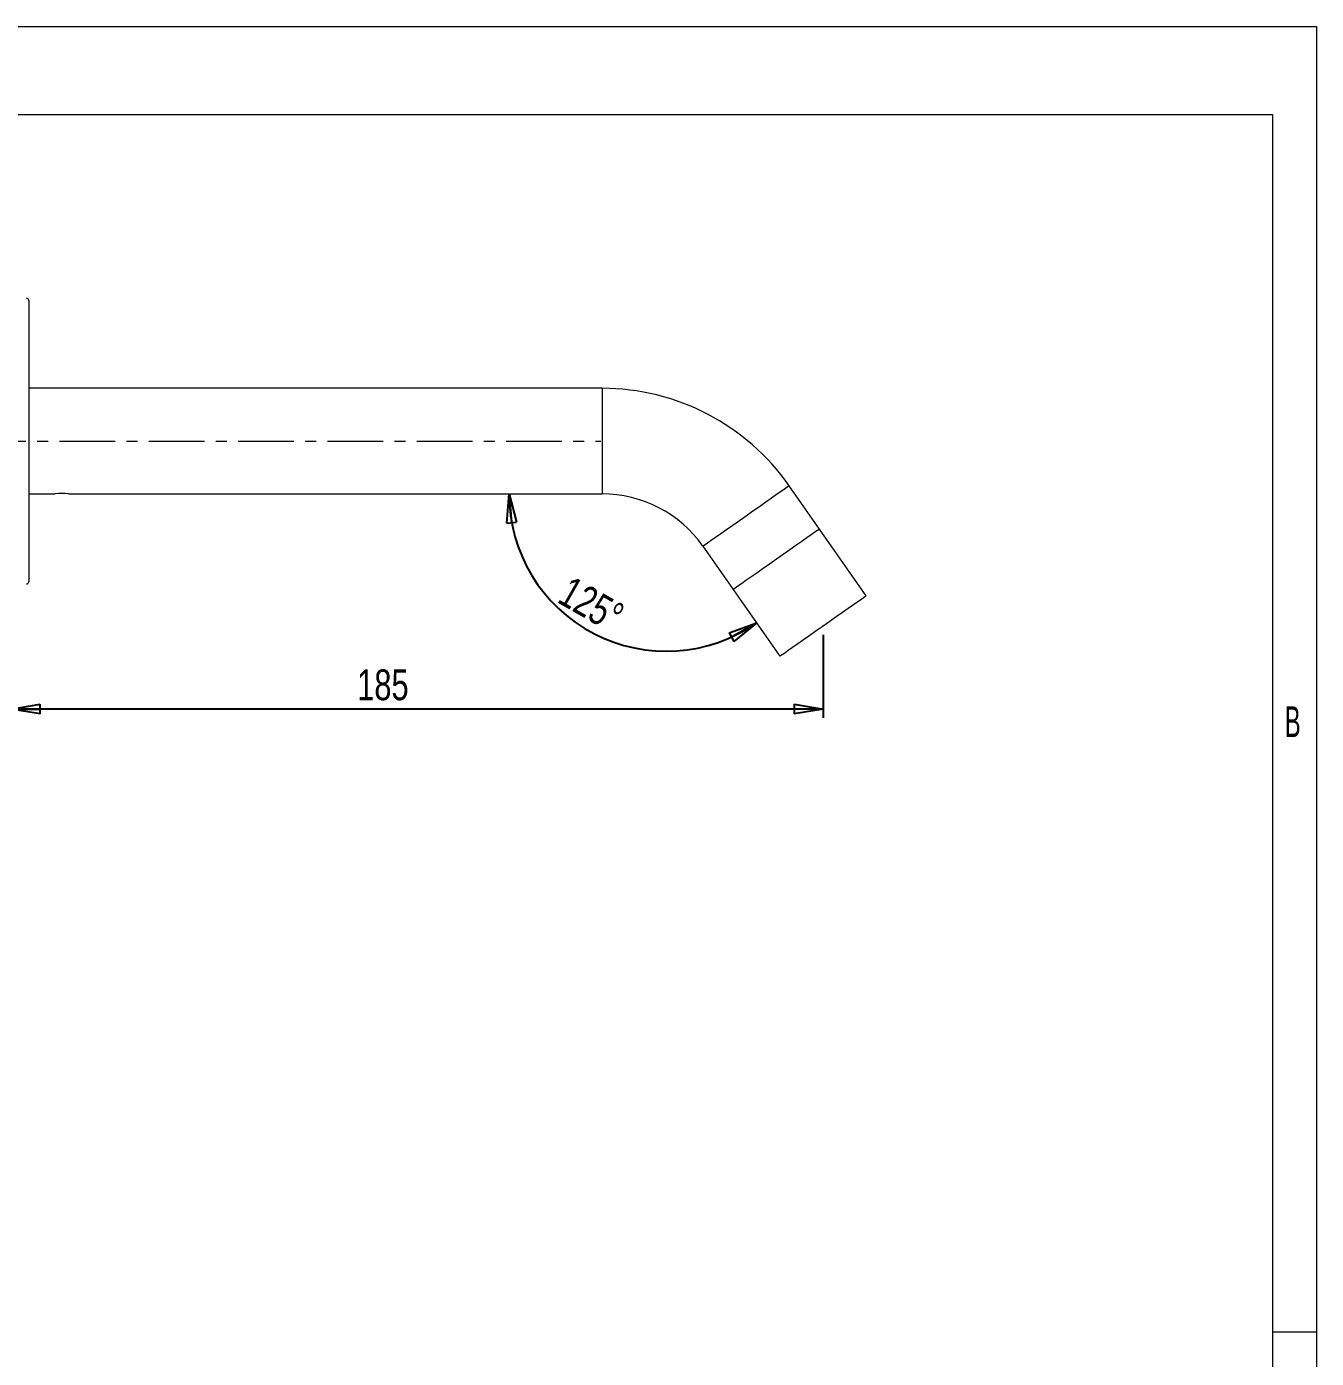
# Model space of a CAD drawing. Header units: millimetres. Extents: x 0 to 420, y 0 to 298.
# Drawn here: x 272.8 to 419.5, y 146 to 297.5 of the extents above; entities that cross this region are included whole.
import ezdxf

# ---------------------------------------------------------------- set-up
doc = ezdxf.new("R2010")
doc.units = ezdxf.units.MM
doc.header["$PDSIZE"] = -1
doc.linetypes.add('CENTERX2', pattern=[20.32, 12.7, -2.54, 2.54, -2.54])
doc.layers.add('LEVEL0', color=179, linetype='Continuous')
doc.styles.add('SLDTEXTSTYLE0', font='TXT', dxfattribs={"width": 0.574367})
doc.styles.add('SLDTEXTSTYLE1', font='TXT', dxfattribs={"width": 0.75})
doc.dimstyles.new('SLDDIMSTYLE1', dxfattribs={"dimtxt": 3.5, "dimasz": 3.302, "dimexe": 0, "dimexo": 0.0625, "dimgap": 0.875, "dimtad": 1, "dimdec": 0, "dimlfac": 2, "dimrnd": 1e-09, "dimzin": 12, "dimdsep": 46, "dimtxsty": 'SLDTEXTSTYLE1', "dimblk1": 'CLOSED', "dimblk2": 'CLOSED', "dimsah": 1, "dimcen": 0.09, "dimadec": 0, "dimazin": 3, "dimtfac": 1, "dimtdec": 0, "dimtofl": 0, "dimtmove": 0, "dimatfit": 3, "dimldrblk": 'CLOSED', "dimfxl": 0, "dimfrac": 2, "dimtolj": 1, "dimtzin": 12, "dimarcsym": 0})
doc.dimstyles.new('SLDDIMSTYLE2', dxfattribs={"dimtxt": 3.5, "dimasz": 3.302, "dimexe": 0, "dimexo": 0.0625, "dimgap": 0.875, "dimtad": 1, "dimdec": 4, "dimlfac": 2, "dimzin": 12, "dimdsep": 46, "dimtxsty": 'SLDTEXTSTYLE1', "dimblk1": 'CLOSED', "dimblk2": 'CLOSED', "dimsah": 1, "dimcen": 0.09, "dimadec": 0, "dimazin": 3, "dimtfac": 1, "dimtdec": 0, "dimtofl": 0, "dimtmove": 0, "dimatfit": 3, "dimldrblk": 'CLOSED', "dimfxl": 0, "dimfrac": 2, "dimtolj": 1, "dimtzin": 12, "dimarcsym": 0})

# ---------------------------------------------------------------- blocks, each defined once
blk = doc.blocks.new('_CLOSED')
at = {"color": 0, "linetype": 'ByBlock', "lineweight": -2}
for p, q in [((-1, 0.166667), (0, 0)), ((-1, 0.166667), (-1, -0.166667)), ((0, 0), (-1, -0.166667)), ((0, 0), (-1, 0))]:
    blk.add_line(p, q, dxfattribs=at)
blk = doc.blocks.new('_D')
at = {"layer": 'LEVEL0', "color": 7}
for p, q in [((271.06, 233.11), (271.06, 218.88)), ((363.39, 228.34), (363.39, 218.88)), ((363.39, 219.88), (271.06, 219.88))]:
    blk.add_line(p, q, dxfattribs=at)
at = {"layer": 'LEVEL0', "color": 7, "xscale": 3.302, "yscale": 3.302, "rotation": 180.0000000000004}
blk.add_blockref('_CLOSED', (271.06, 219.88), dxfattribs=at)
at = {"layer": 'LEVEL0', "color": 7, "xscale": 3.302, "yscale": 3.302}
blk.add_blockref('_CLOSED', (363.39, 219.88), dxfattribs=at)
at = {"layer": 'LEVEL0', "color": 7, "insert": (310.4, 224.39), "char_height": 3.5, "attachment_point": 1, "style": 'SLDTEXTSTYLE1'}
blk.add_mtext('185', dxfattribs=at)
blk = doc.blocks.new('_D_1')
at = {"layer": 'LEVEL0', "color": 7}
blk.add_arc((345.57, 244.36), 17.9, 180, 305, dxfattribs=at)
at = {"layer": 'LEVEL0', "color": 7, "xscale": 3.302, "yscale": 3.302}
for p, rotation in [((327.67, 244.36, -16.25), 95.22604939876862), ((355.84, 229.7, -16.25), 29.77395060123249)]:
    blk.add_blockref('_CLOSED', p, dxfattribs=dict(at, rotation=rotation))
at = {"layer": 'LEVEL0', "color": 7, "insert": (334.75, 235.13), "char_height": 3.5, "attachment_point": 1, "rotation": 330.254, "style": 'SLDTEXTSTYLE1'}
blk.add_mtext('125°', dxfattribs=at)

msp = doc.modelspace()

# ---------------------------------------------------------------- linework, layer by layer
at = {"color": 7, "linetype": 'Continuous', "lineweight": 15}
for p, q in [((273.055305, 266.361855), (273.055305, 250.361854)), ((338.255306, 256.361854), (273.055305, 256.361854)), ((273.055305, 250.361854), (273.055305, 234.361854)), ((273.055305, 244.361854), (276.064738, 244.361854)), ((277.555305, 244.361854), (338.255306, 244.361854)), ((362.994721, 240.359929), (359.55326, 245.274842)), ((368.27982, 232.768433), (362.974239, 240.34559)), ((349.723434, 238.391925), (353.164894, 233.477011)), ((353.185368, 233.491352), (358.490956, 225.914195))]:
    msp.add_line(p, q, dxfattribs=at)
at = {"color": 8, "linetype": 'Continuous', "lineweight": 0}
msp.add_line((338.255306, 256.361854), (338.255306, 244.361854), dxfattribs=at)
at = {"color": 8, "linetype": 'Continuous', "lineweight": 0, "flags": 128}
msp.add_lwpolyline([(359.55326, 245.274842), (359.492747, 245.232471), (359.312703, 245.106405), (359.017564, 244.899745), (358.614591, 244.617581), (358.113711, 244.266862), (357.527261, 243.856222), (356.869673, 243.395772), (356.157137, 242.896852), (355.407206, 242.371746), (354.638343, 241.833383), (353.869488, 241.29502), (353.119557, 240.769914), (352.407021, 240.270994), (351.749433, 239.810544), (351.162975, 239.399904), (350.662095, 239.049184), (350.25913, 238.767021), (349.96399, 238.560361), (349.783947, 238.434294), (349.723434, 238.391925)], dxfattribs=at)
at = {"color": 7, "linetype": 'Continuous', "lineweight": 15, "flags": 128}
for points in [[(362.994721, 240.359929), (362.934207, 240.317559), (362.754164, 240.191492), (362.459024, 239.984833), (362.056052, 239.702669), (361.555172, 239.35195), (360.968714, 238.941309), (360.311126, 238.48086), (359.598597, 237.98194), (358.848666, 237.456833), (358.079804, 236.918471), (357.310941, 236.380108), (356.56101, 235.855001), (355.848481, 235.356081), (355.190893, 234.895632), (354.604436, 234.484991), (354.103555, 234.134272), (353.700583, 233.852109), (353.405443, 233.645449), (353.2254, 233.519383), (353.164894, 233.477011)], [(363.385384, 229.341315), (364.151043, 229.877435), (364.897852, 230.400352), (365.607416, 230.897194), (366.262262, 231.355725), (366.846276, 231.764654), (367.34507, 232.113913), (367.746358, 232.3949), (368.040269, 232.600698), (368.21956, 232.726241), (368.27982, 232.768433)], [(358.490956, 225.914195), (358.551209, 225.956388), (358.730508, 226.08193), (359.024418, 226.287728), (359.425706, 226.568718), (359.9245, 226.917975), (360.508514, 227.326904), (361.163361, 227.785435), (361.872924, 228.282277), (362.619726, 228.805196), (363.385384, 229.341315)]]:
    msp.add_lwpolyline(points, dxfattribs=at)
at = {"color": 7, "linetype": 'Continuous', "lineweight": 15}
for centre, radius, start, end in [((272.805305, 266.361854), 0.25, 0, 90), ((338.255305, 230.361854), 26, 35, 90), ((276.805338, 238.386975), 6.021763, 82.84564589, 97.06453437), ((338.255305, 230.361854), 14, 35, 90), ((272.805305, 234.361854), 0.25, 270, 0)]:
    msp.add_arc(centre, radius, start, end, dxfattribs=at)
at = {"layer": 'LEVEL0', "color": 179, "linetype": 'Continuous', "lineweight": 0}
for p, q in [((-0.5, 297.5), (419.5, 297.5)), ((419.5, 297.5), (419.5, 0.5)), ((274.800006, 287.499995), (414.500006, 287.499995))]:
    msp.add_line(p, q, dxfattribs=at)
at = {"layer": 'LEVEL0', "color": 179, "linetype": 'Continuous', "lineweight": 15}
for p, q in [((9.5, 287.5), (414.500006, 287.499995)), ((414.500006, 287.499995), (414.5, 9.711498)), ((419.5, 149), (414.5, 149))]:
    msp.add_line(p, q, dxfattribs=at)
at = {"layer": 'LEVEL0', "color": 7, "linetype": 'CENTERX2', "lineweight": 0, "ltscale": 0.5}
msp.add_line((246.055305, 250.361854), (338.109714, 250.361854), dxfattribs=at)
at = {"layer": 'LEVEL0', "color": 7, "lineweight": 0}
msp.add_point((363.385387, 229.341314), dxfattribs=at)

# ---------------------------------------------------------------- texts
at = {"layer": 'LEVEL0', "color": 179, "insert": (415.916107, 220.194023), "char_height": 3.5, "attachment_point": 1, "style": 'SLDTEXTSTYLE0'}
msp.add_mtext('B', dxfattribs=at)

# ---------------------------------------------------------------- dimensions: what is measured, and where the dimension line sits
at = {"layer": 'LEVEL0', "color": 7}
dim = msp.add_angular_dim_2l(base=(337.308694, 228.484804), line1=((358.490953, 225.914195), (353.185371, 233.491352)), line2=((338.255305, 244.361854), (277.555305, 244.361854)), dimstyle='SLDDIMSTYLE2', dxfattribs=at)
dim.commit()
dim.dimension.update_dxf_attribs({"geometry": '_D_1', "text_midpoint": (336.692815, 228.820913), "dimtype": 162})
dim = msp.add_linear_dim(base=(271.055305, 219.883204), p1=(363.385387, 229.341314), p2=(271.055305, 234.111854), dimstyle='SLDDIMSTYLE1', dxfattribs=at)
dim.commit()
dim.dimension.update_dxf_attribs({"geometry": '_D', "text_midpoint": (314.282324, 219.883204), "dimtype": 160})

doc.saveas('drawing.dxf')
